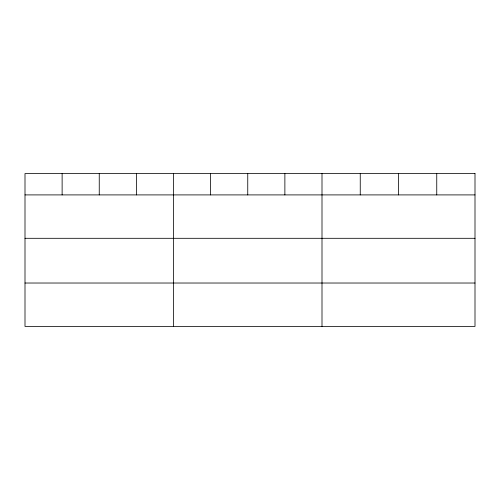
<?xml version="1.0" encoding="UTF-8"?>
<svg xmlns="http://www.w3.org/2000/svg" width="500" height="500" viewBox="0 0 500 500"><rect width="100%" height="100%" fill="white"/><g stroke="black" fill="none" stroke-linecap="round" stroke-linejoin="round"><path stroke-width="0.75" d="M25 194.906L475 194.906M25 238.306L475 238.306M25 283.025L475 283.025M436.75 173.575L436.75 194.906M398.5 173.575L398.5 194.906M360.25 173.575L360.25 194.906M322 173.575L322 326.425M284.875 173.575L284.875 194.906M247.75 173.575L247.75 194.906M210.625 173.575L210.625 194.906M173.5 173.575L173.5 326.425M136.375 173.575L136.375 194.906M99.25 173.575L99.25 194.906M62.125 173.575L62.125 194.906M475 173.575L25 173.575L25 326.425L475 326.425L475 173.575"/></g></svg>
